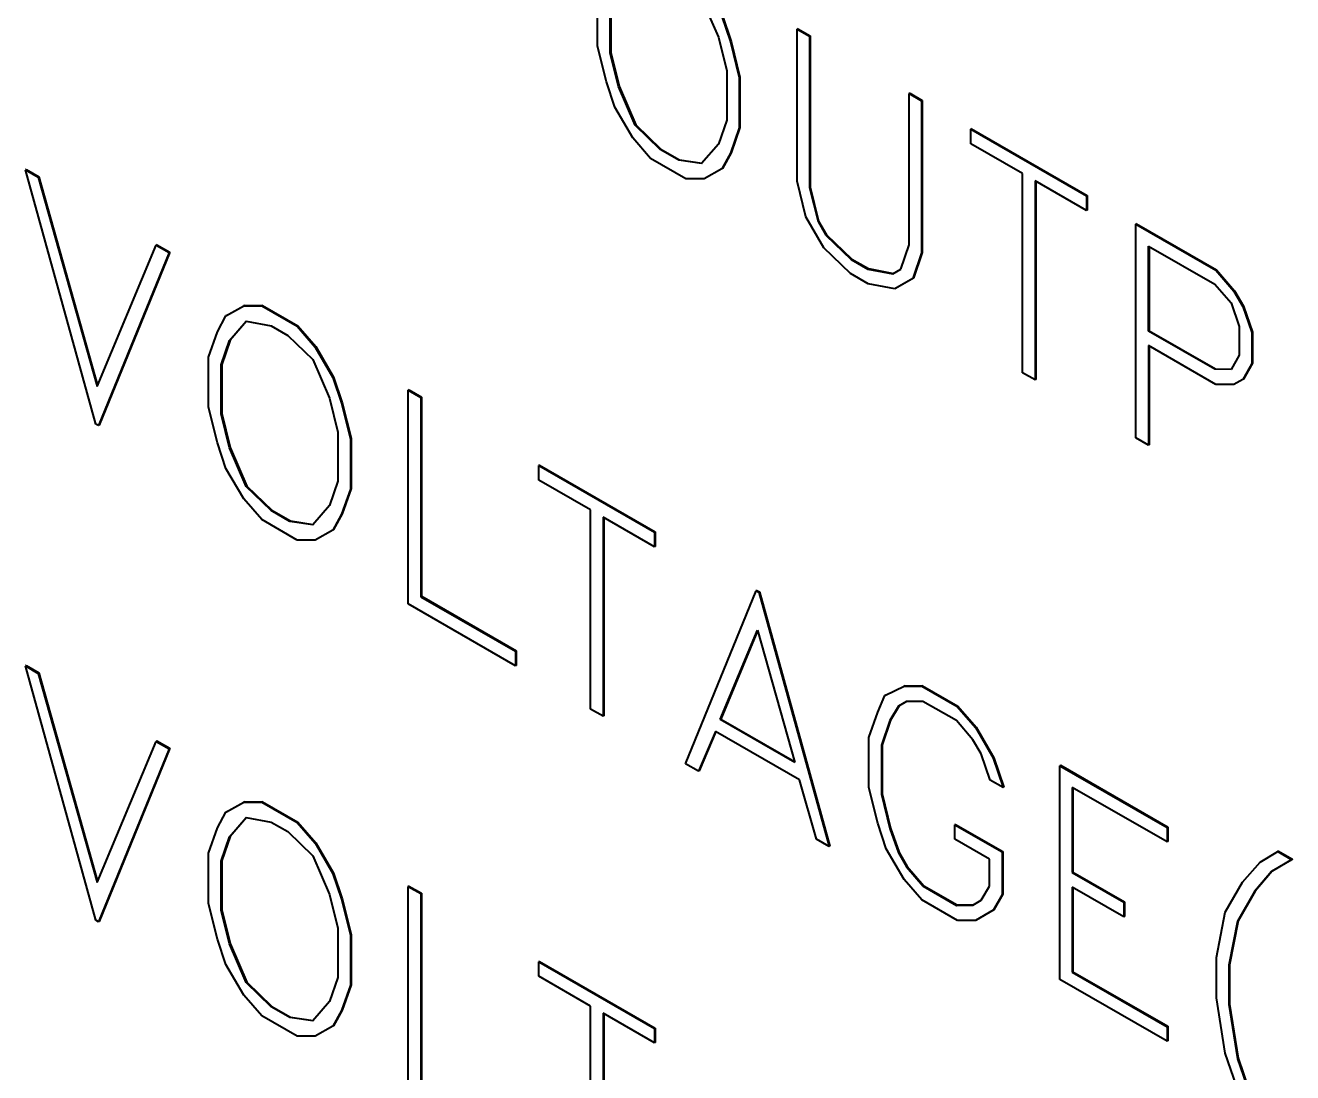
# Model space of a CAD drawing. Header units: millimetres. Extents: x 0 to 5945, y 0 to 4205.
# Drawn here: x 4573.32 to 4582.96, y 3124.54 to 3132.5 of the extents above; entities that cross this region are included whole.
import ezdxf

# ---------------------------------------------------------------- set-up
doc = ezdxf.new("R2010")
doc.units = ezdxf.units.MM
doc.header["$LTSCALE"] = 5
doc.layers.add('가시적인 것(ISO)', color=3, linetype='Continuous', lineweight=40)

msp = doc.modelspace()

# ---------------------------------------------------------------- linework, layer by layer
at = {"layer": '가시적인 것(ISO)'}
for p, q in [((4577.6743, 3132.3448), (4577.6743, 3132.7272)), ((4577.7698, 3132.2943), (4577.7698, 3132.6677)), ((4577.7748, 3132.6706), (4577.7748, 3132.2972)), ((4578.4666, 3132.7078), (4578.5947, 3132.4133)), ((4578.6196, 3132.5713), (4578.6849, 3132.3765)), ((4578.6246, 3132.5742), (4578.69, 3132.3794)), ((4579.1972, 3132.4773), (4579.1922, 3132.4744)), ((4579.1922, 3132.4744), (4579.2876, 3132.4194)), ((4579.1922, 3131.318), (4579.1922, 3132.4744)), ((4579.1972, 3132.4773), (4579.2927, 3132.4223)), ((4577.7423, 3132.0743), (4577.6743, 3132.3448)), ((4578.5947, 3132.4133), (4578.6575, 3132.1565)), ((4578.69, 3132.3794), (4578.6849, 3132.3765)), ((4578.6849, 3132.3765), (4578.7529, 3132.1061)), ((4578.69, 3132.3794), (4578.758, 3132.109)), ((4579.2927, 3132.4223), (4579.2876, 3132.4194)), ((4579.2876, 3132.4194), (4579.2876, 3131.2691)), ((4579.2927, 3132.4223), (4579.2927, 3131.272)), ((4577.7748, 3132.2972), (4577.7698, 3132.2943)), ((4577.8338, 3132.0368), (4577.7698, 3132.2943)), ((4577.7748, 3132.2972), (4577.8389, 3132.0397)), ((4578.6575, 3132.1565), (4578.6575, 3131.7831)), ((4577.8064, 3131.8802), (4577.7423, 3132.0743)), ((4578.758, 3132.109), (4578.7529, 3132.1061)), ((4578.7529, 3132.1061), (4578.7529, 3131.7236)), ((4578.758, 3132.109), (4578.758, 3131.7265)), ((4577.8389, 3132.0397), (4577.8338, 3132.0368)), ((4577.9606, 3131.743), (4577.8338, 3132.0368)), ((4577.8389, 3132.0397), (4577.9657, 3131.7459)), ((4580.0496, 3131.9864), (4580.0446, 3131.9835)), ((4580.0446, 3131.9835), (4580.14, 3131.9285)), ((4580.0446, 3130.8332), (4580.0446, 3131.9835)), ((4580.0496, 3131.9864), (4580.1451, 3131.9314)), ((4577.9423, 3131.6478), (4577.8064, 3131.8802)), ((4580.1451, 3131.9314), (4580.14, 3131.9285)), ((4580.14, 3131.9285), (4580.14, 3130.7722)), ((4580.1451, 3131.9314), (4580.1451, 3130.7751)), ((4578.6575, 3131.7831), (4578.5947, 3131.5986)), ((4577.9657, 3131.7459), (4577.9606, 3131.743)), ((4578.1502, 3131.5598), (4577.9606, 3131.743)), ((4577.9657, 3131.7459), (4578.1553, 3131.5627)), ((4578.7529, 3131.7236), (4578.6849, 3131.5315)), ((4578.758, 3131.7265), (4578.69, 3131.5344)), ((4578.758, 3131.7265), (4578.7529, 3131.7236)), ((4580.5203, 3131.7154), (4580.5153, 3131.7125)), ((4580.5153, 3131.7125), (4581.3951, 3131.2058)), ((4580.5153, 3131.6021), (4580.5153, 3131.7125)), ((4580.5203, 3131.7154), (4581.4002, 3131.2087)), ((4578.0783, 3131.4909), (4577.9423, 3131.6478)), ((4578.5947, 3131.5986), (4578.4666, 3131.4517)), ((4580.9075, 3131.3763), (4580.5153, 3131.6021)), ((4578.3476, 3131.3358), (4578.0783, 3131.4909)), ((4578.1553, 3131.5627), (4578.1502, 3131.5598)), ((4578.2927, 3131.4777), (4578.1502, 3131.5598)), ((4578.1553, 3131.5627), (4578.2978, 3131.4806)), ((4578.2978, 3131.4806), (4578.2927, 3131.4777)), ((4578.4666, 3131.4517), (4578.2927, 3131.4777)), ((4578.2978, 3131.4806), (4578.4694, 3131.4549)), ((4578.6849, 3131.5315), (4578.6196, 3131.412)), ((4578.69, 3131.5344), (4578.6246, 3131.4149)), ((4578.69, 3131.5344), (4578.6849, 3131.5315)), ((4573.3278, 3131.4079), (4573.3227, 3131.405)), ((4573.3227, 3131.405), (4573.4208, 3131.3485)), ((4573.8601, 3129.4706), (4573.3227, 3131.405)), ((4573.3278, 3131.4079), (4573.4258, 3131.3514)), ((4578.6196, 3131.412), (4578.4849, 3131.3353)), ((4578.6246, 3131.4149), (4578.6196, 3131.412)), ((4580.9075, 3129.8617), (4580.9075, 3131.3763)), ((4573.4258, 3131.3514), (4573.4208, 3131.3485)), ((4573.4208, 3131.3485), (4573.8692, 3129.7571)), ((4573.4258, 3131.3514), (4573.8727, 3129.7655)), ((4578.4849, 3131.3353), (4578.3476, 3131.3358)), ((4579.2589, 3131.0468), (4579.1922, 3131.318)), ((4581.3951, 3131.0954), (4581.0029, 3131.3213)), ((4581.0029, 3131.3213), (4581.0029, 3129.8067)), ((4581.008, 3131.3184), (4581.008, 3129.8096)), ((4579.2927, 3131.272), (4579.2876, 3131.2691)), ((4579.2876, 3131.2691), (4579.3517, 3131.0115)), ((4579.2927, 3131.272), (4579.3567, 3131.0144)), ((4581.4002, 3131.2087), (4581.3951, 3131.2058)), ((4581.3951, 3131.2058), (4581.3951, 3131.0954)), ((4581.4002, 3131.2087), (4581.4002, 3131.0983)), ((4581.4002, 3131.0983), (4581.3951, 3131.0954)), ((4579.3961, 3130.8106), (4579.2589, 3131.0468)), ((4579.3567, 3131.0144), (4579.3517, 3131.0115)), ((4579.3517, 3131.0115), (4579.4105, 3130.9081)), ((4579.3567, 3131.0144), (4579.4156, 3130.911)), ((4581.7741, 3130.9934), (4581.769, 3130.9905)), ((4581.769, 3130.9905), (4582.377, 3130.6404)), ((4581.769, 3129.3655), (4581.769, 3130.9905)), ((4581.7741, 3130.9934), (4582.382, 3130.6433)), ((4579.4156, 3130.911), (4579.4105, 3130.9081)), ((4579.4105, 3130.9081), (4579.6027, 3130.7234)), ((4579.4156, 3130.911), (4579.6078, 3130.7263)), ((4573.8692, 3129.7571), (4574.319, 3130.8313)), ((4574.324, 3130.8342), (4574.319, 3130.8313)), ((4574.319, 3130.8313), (4574.4157, 3130.7756)), ((4574.324, 3130.8342), (4574.4208, 3130.7785)), ((4579.5988, 3130.6153), (4579.3961, 3130.8106)), ((4579.9805, 3130.6494), (4580.0446, 3130.8332)), ((4581.8645, 3130.8252), (4582.3691, 3130.5345)), ((4581.8645, 3130.1782), (4581.8645, 3130.8252)), ((4581.8695, 3130.8222), (4581.8695, 3130.1811)), ((4574.4157, 3130.7756), (4573.8797, 3129.4593)), ((4574.4208, 3130.7785), (4573.8847, 3129.4622)), ((4574.4208, 3130.7785), (4574.4157, 3130.7756)), ((4579.6078, 3130.7263), (4579.6027, 3130.7234)), ((4579.6027, 3130.7234), (4579.7295, 3130.6503)), ((4579.6078, 3130.7263), (4579.7346, 3130.6532)), ((4580.14, 3130.7722), (4580.0721, 3130.5785)), ((4580.1451, 3130.7751), (4580.0771, 3130.5815)), ((4580.1451, 3130.7751), (4580.14, 3130.7722)), ((4579.7334, 3130.5377), (4579.5988, 3130.6153)), ((4579.7346, 3130.6532), (4579.7295, 3130.6503)), ((4579.7295, 3130.6503), (4579.9204, 3130.6145)), ((4579.7346, 3130.6532), (4579.9254, 3130.6174)), ((4579.9204, 3130.6145), (4579.9805, 3130.6494)), ((4582.382, 3130.6433), (4582.377, 3130.6404)), ((4582.377, 3130.6404), (4582.5142, 3130.4827)), ((4582.382, 3130.6433), (4582.5193, 3130.4856)), ((4579.9361, 3130.4996), (4579.7334, 3130.5377)), ((4580.0721, 3130.5785), (4579.9361, 3130.4996)), ((4580.0771, 3130.5815), (4579.9411, 3130.5025)), ((4580.0771, 3130.5815), (4580.0721, 3130.5785)), ((4582.3691, 3130.5345), (4582.4933, 3130.392)), ((4579.9411, 3130.5025), (4579.9361, 3130.4996)), ((4582.5193, 3130.4856), (4582.5142, 3130.4827)), ((4582.5142, 3130.4827), (4582.5835, 3130.3642)), ((4582.5193, 3130.4856), (4582.5886, 3130.3671)), ((4574.8485, 3130.2936), (4574.9844, 3130.3695)), ((4574.8535, 3130.2965), (4574.9895, 3130.3724)), ((4574.9895, 3130.3724), (4574.9844, 3130.3695)), ((4574.9844, 3130.3695), (4575.1204, 3130.3698)), ((4574.9895, 3130.3724), (4575.1254, 3130.3727)), ((4575.1254, 3130.3727), (4575.1204, 3130.3698)), ((4575.1204, 3130.3698), (4575.3897, 3130.2147)), ((4575.1254, 3130.3727), (4575.3948, 3130.2176)), ((4582.4933, 3130.392), (4582.5548, 3130.213)), ((4582.5886, 3130.3671), (4582.5835, 3130.3642)), ((4582.5835, 3130.3642), (4582.6502, 3130.1671)), ((4582.5886, 3130.3671), (4582.6553, 3130.17)), ((4574.7844, 3130.1733), (4574.8485, 3130.2936)), ((4574.8535, 3130.2965), (4574.8485, 3130.2936)), ((4574.8759, 3130.1055), (4575.0027, 3130.2531)), ((4575.0049, 3130.2527), (4574.881, 3130.1084)), ((4575.0027, 3130.2531), (4575.1923, 3130.218)), ((4575.1923, 3130.218), (4575.3191, 3130.145)), ((4575.3948, 3130.2176), (4575.3897, 3130.2147)), ((4575.3897, 3130.2147), (4575.527, 3130.0571)), ((4575.3948, 3130.2176), (4575.532, 3130.06)), ((4574.7164, 3129.9812), (4574.7844, 3130.1733)), ((4575.3191, 3130.145), (4575.5087, 3129.9618)), ((4581.8695, 3130.1811), (4581.8645, 3130.1782)), ((4582.3691, 3129.8876), (4581.8645, 3130.1782)), ((4581.8695, 3130.1811), (4582.3742, 3129.8905)), ((4582.5548, 3130.213), (4582.5548, 3129.9953)), ((4582.6553, 3130.17), (4582.6502, 3130.1671)), ((4582.6502, 3130.1671), (4582.6502, 3129.9313)), ((4582.6553, 3130.17), (4582.6553, 3129.9342)), ((4574.8118, 3129.9217), (4574.8759, 3130.1055)), ((4574.881, 3130.1084), (4574.8169, 3129.9246)), ((4574.881, 3130.1084), (4574.8759, 3130.1055)), ((4575.532, 3130.06), (4575.527, 3130.0571)), ((4575.527, 3130.0571), (4575.6616, 3129.8253)), ((4575.532, 3130.06), (4575.6667, 3129.8282)), ((4581.8645, 3130.0679), (4581.8645, 3129.3106)), ((4582.377, 3129.7727), (4581.8645, 3130.0679)), ((4581.8695, 3130.0649), (4581.8695, 3129.3135)), ((4574.7164, 3129.5987), (4574.7164, 3129.9812)), ((4575.5087, 3129.9618), (4575.6368, 3129.6673)), ((4582.5548, 3129.9953), (4582.4933, 3129.8871)), ((4582.6502, 3129.9313), (4582.5835, 3129.811)), ((4582.6553, 3129.9342), (4582.5886, 3129.8139)), ((4582.6553, 3129.9342), (4582.6502, 3129.9313)), ((4574.8169, 3129.9246), (4574.8118, 3129.9217)), ((4574.8118, 3129.5483), (4574.8118, 3129.9217)), ((4574.8169, 3129.9246), (4574.8169, 3129.5512)), ((4581.0029, 3129.8067), (4580.9075, 3129.8617)), ((4582.3742, 3129.8905), (4582.3691, 3129.8876)), ((4582.4933, 3129.8871), (4582.3691, 3129.8876)), ((4582.3742, 3129.8905), (4582.495, 3129.89)), ((4575.6667, 3129.8282), (4575.6616, 3129.8253)), ((4575.6616, 3129.8253), (4575.727, 3129.6305)), ((4575.6667, 3129.8282), (4575.7321, 3129.6334)), ((4581.008, 3129.8096), (4581.0029, 3129.8067)), ((4582.5142, 3129.7723), (4582.377, 3129.7727)), ((4582.5835, 3129.811), (4582.5142, 3129.7723)), ((4582.5886, 3129.8139), (4582.5835, 3129.811)), ((4575.6368, 3129.6673), (4575.6996, 3129.4105)), ((4576.2393, 3129.7313), (4576.2343, 3129.7284)), ((4576.2343, 3129.7284), (4576.3297, 3129.6734)), ((4576.2343, 3128.1034), (4576.2343, 3129.7284)), ((4576.2393, 3129.7313), (4576.3348, 3129.6763)), ((4576.3348, 3129.6763), (4576.3297, 3129.6734)), ((4576.3297, 3129.6734), (4576.3297, 3128.1588)), ((4576.3348, 3129.6763), (4576.3348, 3128.1617)), ((4574.7844, 3129.3283), (4574.7164, 3129.5987)), ((4574.8169, 3129.5512), (4574.8118, 3129.5483)), ((4574.8759, 3129.2907), (4574.8118, 3129.5483)), ((4574.8169, 3129.5512), (4574.881, 3129.2937)), ((4575.7321, 3129.6334), (4575.727, 3129.6305)), ((4575.727, 3129.6305), (4575.795, 3129.3601)), ((4575.7321, 3129.6334), (4575.8, 3129.363)), ((4573.8797, 3129.4593), (4573.8601, 3129.4706)), ((4573.8847, 3129.4622), (4573.8797, 3129.4593)), ((4575.6996, 3129.4105), (4575.6996, 3129.0371)), ((4575.8, 3129.363), (4575.795, 3129.3601)), ((4575.795, 3129.3601), (4575.795, 3128.9776)), ((4575.8, 3129.363), (4575.8, 3128.9805)), ((4581.8645, 3129.3106), (4581.769, 3129.3655)), ((4574.8485, 3129.1342), (4574.7844, 3129.3283)), ((4574.881, 3129.2937), (4574.8759, 3129.2907)), ((4575.0027, 3128.997), (4574.8759, 3129.2907)), ((4574.881, 3129.2937), (4575.0078, 3128.9999)), ((4581.8695, 3129.3135), (4581.8645, 3129.3106)), ((4577.2342, 3129.1583), (4577.2292, 3129.1554)), ((4577.2292, 3129.1554), (4578.1091, 3128.6487)), ((4577.2292, 3129.0451), (4577.2292, 3129.1554)), ((4577.2342, 3129.1583), (4578.1141, 3128.6516)), ((4574.9844, 3128.9018), (4574.8485, 3129.1342)), ((4575.0078, 3128.9999), (4575.0027, 3128.997)), ((4575.1923, 3128.8138), (4575.0027, 3128.997)), ((4575.0078, 3128.9999), (4575.1973, 3128.8167)), ((4575.6996, 3129.0371), (4575.6368, 3128.8526)), ((4575.795, 3128.9776), (4575.727, 3128.7855)), ((4575.8, 3128.9805), (4575.7321, 3128.7884)), ((4575.8, 3128.9805), (4575.795, 3128.9776)), ((4577.6214, 3128.8192), (4577.2292, 3129.0451)), ((4575.1204, 3128.7449), (4574.9844, 3128.9018)), ((4575.1973, 3128.8167), (4575.1923, 3128.8138)), ((4575.3348, 3128.7317), (4575.1923, 3128.8138)), ((4575.1973, 3128.8167), (4575.3398, 3128.7346)), ((4575.6368, 3128.8526), (4575.5087, 3128.7057)), ((4575.727, 3128.7855), (4575.6616, 3128.6659)), ((4575.7321, 3128.7884), (4575.6667, 3128.6689)), ((4575.7321, 3128.7884), (4575.727, 3128.7855)), ((4577.6214, 3127.3046), (4577.6214, 3128.8192)), ((4575.3897, 3128.5898), (4575.1204, 3128.7449)), ((4575.3398, 3128.7346), (4575.3348, 3128.7317)), ((4575.5087, 3128.7057), (4575.3348, 3128.7317)), ((4575.3398, 3128.7346), (4575.5115, 3128.7089)), ((4578.1091, 3128.5384), (4577.7168, 3128.7643)), ((4577.7168, 3128.7643), (4577.7168, 3127.2497)), ((4577.7219, 3128.7613), (4577.7219, 3127.2526)), ((4575.527, 3128.5893), (4575.3897, 3128.5898)), ((4575.6616, 3128.6659), (4575.527, 3128.5893)), ((4575.6667, 3128.6689), (4575.6616, 3128.6659)), ((4578.1141, 3128.6516), (4578.1091, 3128.6487)), ((4578.1091, 3128.6487), (4578.1091, 3128.5384)), ((4578.1141, 3128.6516), (4578.1141, 3128.5413)), ((4578.1141, 3128.5413), (4578.1091, 3128.5384)), ((4578.3444, 3126.8883), (4578.8817, 3128.2038)), ((4578.8868, 3128.2067), (4578.8817, 3128.2038)), ((4578.8817, 3128.2038), (4578.9013, 3128.1925)), ((4578.8868, 3128.2067), (4578.9064, 3128.1954)), ((4578.9064, 3128.1954), (4578.9013, 3128.1925)), ((4578.9013, 3128.1925), (4579.4374, 3126.2589)), ((4578.9064, 3128.1954), (4579.4424, 3126.2618)), ((4577.0501, 3127.6336), (4576.2343, 3128.1034)), ((4576.3348, 3128.1617), (4576.3297, 3128.1588)), ((4576.3297, 3128.1588), (4577.0501, 3127.744)), ((4576.3348, 3128.1617), (4577.0551, 3127.7469)), ((4578.6072, 3127.2252), (4578.8909, 3127.9053)), ((4578.8909, 3127.9053), (4579.1746, 3126.8984)), ((4578.8924, 3127.8998), (4578.6122, 3127.2281)), ((4577.0551, 3127.7469), (4577.0501, 3127.744)), ((4577.0501, 3127.744), (4577.0501, 3127.6336)), ((4577.0551, 3127.7469), (4577.0551, 3127.6365)), ((4573.3278, 3127.6356), (4573.3227, 3127.6327)), ((4573.3227, 3127.6327), (4573.4208, 3127.5762)), ((4573.8601, 3125.6983), (4573.3227, 3127.6327)), ((4573.3278, 3127.6356), (4573.4258, 3127.5792)), ((4577.0551, 3127.6365), (4577.0501, 3127.6336)), ((4573.4258, 3127.5792), (4573.4208, 3127.5762)), ((4573.4208, 3127.5762), (4573.8692, 3125.9848)), ((4573.4258, 3127.5792), (4573.8727, 3125.9932)), ((4579.8596, 3127.4079), (4580.0061, 3127.4777)), ((4579.8647, 3127.4108), (4580.0111, 3127.4806)), ((4580.0111, 3127.4806), (4580.0061, 3127.4777)), ((4580.0061, 3127.4777), (4580.142, 3127.478)), ((4580.0111, 3127.4806), (4580.1471, 3127.4809)), ((4580.1471, 3127.4809), (4580.142, 3127.478)), ((4580.142, 3127.478), (4580.4114, 3127.3229)), ((4580.1471, 3127.4809), (4580.4164, 3127.3258)), ((4579.806, 3127.2815), (4579.8596, 3127.4079)), ((4579.8647, 3127.4108), (4579.8596, 3127.4079)), ((4579.9629, 3127.3257), (4579.8976, 3127.2167)), ((4579.968, 3127.3286), (4579.9026, 3127.2196)), ((4580.0244, 3127.3614), (4579.9629, 3127.3257)), ((4579.968, 3127.3286), (4579.9629, 3127.3257)), ((4580.0244, 3127.3614), (4579.968, 3127.3286)), ((4580.1499, 3127.3632), (4580.0244, 3127.3614)), ((4580.4048, 3127.2164), (4580.1499, 3127.3632)), ((4580.4164, 3127.3258), (4580.4114, 3127.3229)), ((4580.4114, 3127.3229), (4580.5486, 3127.1653)), ((4580.4164, 3127.3258), (4580.5537, 3127.1682)), ((4577.7168, 3127.2497), (4577.6214, 3127.3046)), ((4577.7219, 3127.2526), (4577.7168, 3127.2497)), ((4578.6122, 3127.2281), (4578.6072, 3127.2252)), ((4578.6122, 3127.2281), (4579.1726, 3126.9054)), ((4579.7381, 3127.0894), (4579.806, 3127.2815)), ((4578.5719, 3127.1352), (4578.4424, 3126.8318)), ((4578.5749, 3127.1334), (4578.4475, 3126.8347)), ((4579.2112, 3126.767), (4578.5719, 3127.1352)), ((4579.1746, 3126.8984), (4578.6072, 3127.2252)), ((4579.8976, 3127.2167), (4579.8335, 3127.0299)), ((4579.9026, 3127.2196), (4579.8385, 3127.0328)), ((4579.9026, 3127.2196), (4579.8976, 3127.2167)), ((4580.529, 3127.0708), (4580.4048, 3127.2164)), ((4580.5537, 3127.1682), (4580.5486, 3127.1653)), ((4580.5486, 3127.1653), (4580.6833, 3126.932)), ((4580.5537, 3127.1682), (4580.6883, 3126.9349)), ((4573.8692, 3125.9848), (4574.319, 3127.059)), ((4574.324, 3127.0619), (4574.319, 3127.059)), ((4574.319, 3127.059), (4574.4157, 3127.0033)), ((4574.324, 3127.0619), (4574.4208, 3127.0062)), ((4579.7381, 3126.707), (4579.7381, 3127.0894)), ((4580.5918, 3126.9636), (4580.529, 3127.0708)), ((4574.4157, 3127.0033), (4573.8797, 3125.687)), ((4574.4208, 3127.0062), (4573.8847, 3125.69)), ((4574.4208, 3127.0062), (4574.4157, 3127.0033)), ((4579.8385, 3127.0328), (4579.8335, 3127.0299)), ((4579.8335, 3127.0299), (4579.8335, 3126.6565)), ((4579.8385, 3127.0328), (4579.8385, 3126.6595)), ((4580.6611, 3126.765), (4580.5918, 3126.9636)), ((4578.4424, 3126.8318), (4578.3444, 3126.8883)), ((4580.6883, 3126.9349), (4580.6833, 3126.932)), ((4580.6833, 3126.932), (4580.7604, 3126.7077)), ((4580.6883, 3126.9349), (4580.7655, 3126.7107)), ((4581.1956, 3126.8771), (4581.1906, 3126.8742)), ((4581.1906, 3126.8742), (4582.0064, 3126.4044)), ((4581.1906, 3125.2493), (4581.1906, 3126.8742)), ((4581.1956, 3126.8771), (4582.0114, 3126.4073)), ((4578.4475, 3126.8347), (4578.4424, 3126.8318)), ((4579.3406, 3126.3146), (4579.2112, 3126.767)), ((4580.7604, 3126.7077), (4580.6611, 3126.765)), ((4579.806, 3126.4366), (4579.7381, 3126.707)), ((4579.8385, 3126.6595), (4579.8335, 3126.6565)), ((4579.8335, 3126.6565), (4579.8976, 3126.3959)), ((4579.8385, 3126.6595), (4579.9026, 3126.3989)), ((4580.7655, 3126.7107), (4580.7604, 3126.7077)), ((4581.286, 3126.7089), (4581.286, 3126.062)), ((4582.0064, 3126.2941), (4581.286, 3126.7089)), ((4581.291, 3126.706), (4581.291, 3126.0649)), ((4574.8485, 3126.5213), (4574.9844, 3126.5972)), ((4574.8535, 3126.5242), (4574.9895, 3126.6001)), ((4574.9895, 3126.6001), (4574.9844, 3126.5972)), ((4574.9844, 3126.5972), (4575.1204, 3126.5975)), ((4574.9895, 3126.6001), (4575.1254, 3126.6004)), ((4575.1254, 3126.6004), (4575.1204, 3126.5975)), ((4575.1204, 3126.5975), (4575.3897, 3126.4424)), ((4575.1254, 3126.6004), (4575.3948, 3126.4453)), ((4574.7844, 3126.401), (4574.8485, 3126.5213)), ((4574.8535, 3126.5242), (4574.8485, 3126.5213)), ((4574.8759, 3126.3332), (4575.0027, 3126.4809)), ((4575.0049, 3126.4805), (4574.881, 3126.3361)), ((4575.0027, 3126.4809), (4575.1923, 3126.4458)), ((4574.7164, 3126.2089), (4574.7844, 3126.401)), ((4575.1923, 3126.4458), (4575.3191, 3126.3727)), ((4575.3191, 3126.3727), (4575.5087, 3126.1895)), ((4575.3948, 3126.4453), (4575.3897, 3126.4424)), ((4575.3897, 3126.4424), (4575.527, 3126.2848)), ((4575.3948, 3126.4453), (4575.532, 3126.2877)), ((4579.8701, 3126.2425), (4579.806, 3126.4366)), ((4579.9026, 3126.3989), (4579.8976, 3126.3959)), ((4579.8976, 3126.3959), (4579.9629, 3126.2117)), ((4579.9026, 3126.3989), (4579.968, 3126.2146)), ((4580.3981, 3126.4279), (4580.3931, 3126.425)), ((4580.3931, 3126.425), (4580.7513, 3126.2187)), ((4580.3931, 3126.3147), (4580.3931, 3126.425)), ((4580.3981, 3126.4279), (4580.7563, 3126.2216)), ((4582.0114, 3126.4073), (4582.0064, 3126.4044)), ((4582.0064, 3126.4044), (4582.0064, 3126.2941)), ((4582.0114, 3126.4073), (4582.0114, 3126.297)), ((4574.8118, 3126.1494), (4574.8759, 3126.3332)), ((4574.881, 3126.3361), (4574.8169, 3126.1523)), ((4574.881, 3126.3361), (4574.8759, 3126.3332)), ((4575.532, 3126.2877), (4575.527, 3126.2848)), ((4575.527, 3126.2848), (4575.6616, 3126.053)), ((4575.532, 3126.2877), (4575.6667, 3126.056)), ((4579.4374, 3126.2589), (4579.3406, 3126.3146)), ((4580.6558, 3126.1633), (4580.3931, 3126.3147)), ((4582.0114, 3126.297), (4582.0064, 3126.2941)), ((4574.7164, 3125.8265), (4574.7164, 3126.2089)), ((4575.5087, 3126.1895), (4575.6368, 3125.895)), ((4579.4424, 3126.2618), (4579.4374, 3126.2589)), ((4580.0061, 3126.01), (4579.8701, 3126.2425)), ((4579.968, 3126.2146), (4579.9629, 3126.2117)), ((4579.9629, 3126.2117), (4580.0244, 3126.1052)), ((4579.968, 3126.2146), (4580.0294, 3126.1082)), ((4580.7563, 3126.2216), (4580.7513, 3126.2187)), ((4580.7513, 3126.2187), (4580.7513, 3125.8937)), ((4580.7563, 3126.2216), (4580.7563, 3125.8966)), ((4582.7137, 3126.1407), (4582.8496, 3126.2211)), ((4582.8547, 3126.2241), (4582.8496, 3126.2211)), ((4582.8496, 3126.2211), (4582.9568, 3126.1594)), ((4582.8547, 3126.2241), (4582.9619, 3126.1623)), ((4574.8169, 3126.1523), (4574.8118, 3126.1494)), ((4574.8118, 3125.776), (4574.8118, 3126.1494)), ((4574.8169, 3126.1523), (4574.8169, 3125.779)), ((4580.0294, 3126.1082), (4580.0244, 3126.1052)), ((4580.0244, 3126.1052), (4580.1512, 3125.9582)), ((4580.0294, 3126.1082), (4580.1562, 3125.9611)), ((4580.6558, 3125.9578), (4580.6558, 3126.1633)), ((4582.5803, 3125.9893), (4582.7137, 3126.1407)), ((4582.8063, 3126.072), (4582.6769, 3125.9213)), ((4582.9568, 3126.1594), (4582.8012, 3126.0691)), ((4582.8063, 3126.072), (4582.8012, 3126.0691)), ((4582.9619, 3126.1623), (4582.8063, 3126.072)), ((4582.9619, 3126.1623), (4582.9568, 3126.1594)), ((4575.6667, 3126.056), (4575.6616, 3126.053)), ((4575.6616, 3126.053), (4575.727, 3125.8582)), ((4575.6667, 3126.056), (4575.7321, 3125.8611)), ((4580.142, 3125.8531), (4580.0061, 3126.01)), ((4581.291, 3126.0649), (4581.286, 3126.062)), ((4581.286, 3126.062), (4581.6782, 3125.8361)), ((4581.291, 3126.0649), (4581.6833, 3125.839)), ((4582.4483, 3125.76), (4582.5803, 3125.9893)), ((4582.8012, 3126.0691), (4582.6718, 3125.9184)), ((4575.6368, 3125.895), (4575.6996, 3125.6382)), ((4576.2393, 3125.959), (4576.2343, 3125.9561)), ((4576.2343, 3125.9561), (4576.3297, 3125.9011)), ((4576.2343, 3124.3311), (4576.2343, 3125.9561)), ((4576.2393, 3125.959), (4576.3348, 3125.904)), ((4576.3348, 3125.904), (4576.3297, 3125.9011)), ((4576.3297, 3125.9011), (4576.3297, 3124.3865)), ((4576.3348, 3125.904), (4576.3348, 3124.3894)), ((4580.1562, 3125.9611), (4580.1512, 3125.9582)), ((4580.1512, 3125.9582), (4580.4048, 3125.8121)), ((4580.1562, 3125.9611), (4580.4099, 3125.815)), ((4580.5918, 3125.8511), (4580.6558, 3125.9578)), ((4580.7513, 3125.8937), (4580.6833, 3125.7757)), ((4580.7563, 3125.8966), (4580.6883, 3125.7786)), ((4580.7563, 3125.8966), (4580.7513, 3125.8937)), ((4581.286, 3125.9516), (4581.286, 3125.3047)), ((4581.6782, 3125.7258), (4581.286, 3125.9516)), ((4581.291, 3125.9487), (4581.291, 3125.3076)), ((4582.6718, 3125.9184), (4582.5424, 3125.6922)), ((4582.6769, 3125.9213), (4582.5474, 3125.6951)), ((4582.6769, 3125.9213), (4582.6718, 3125.9184)), ((4574.7844, 3125.556), (4574.7164, 3125.8265)), ((4575.7321, 3125.8611), (4575.727, 3125.8582)), ((4575.727, 3125.8582), (4575.795, 3125.5878)), ((4575.7321, 3125.8611), (4575.8, 3125.5907)), ((4580.4127, 3125.6972), (4580.142, 3125.8531)), ((4580.4099, 3125.815), (4580.4048, 3125.8121)), ((4580.4048, 3125.8121), (4580.5303, 3125.8139)), ((4580.4099, 3125.815), (4580.5351, 3125.8168)), ((4580.5303, 3125.8139), (4580.5918, 3125.8511)), ((4581.6833, 3125.839), (4581.6782, 3125.8361)), ((4581.6782, 3125.8361), (4581.6782, 3125.7258)), ((4581.6833, 3125.839), (4581.6833, 3125.7287)), ((4573.8797, 3125.687), (4573.8601, 3125.6983)), ((4573.8847, 3125.69), (4573.8797, 3125.687)), ((4574.8169, 3125.779), (4574.8118, 3125.776)), ((4574.8759, 3125.5185), (4574.8118, 3125.776)), ((4574.8169, 3125.779), (4574.881, 3125.5214)), ((4580.5486, 3125.6975), (4580.4127, 3125.6972)), ((4580.6833, 3125.7757), (4580.5486, 3125.6975)), ((4580.5537, 3125.7004), (4580.5486, 3125.6975)), ((4580.6883, 3125.7786), (4580.5537, 3125.7004)), ((4580.6883, 3125.7786), (4580.6833, 3125.7757)), ((4581.6833, 3125.7287), (4581.6782, 3125.7258)), ((4582.3816, 3125.4159), (4582.4483, 3125.76)), ((4582.5424, 3125.6922), (4582.477, 3125.3564)), ((4582.5474, 3125.6951), (4582.4821, 3125.3594)), ((4582.5474, 3125.6951), (4582.5424, 3125.6922)), ((4575.6996, 3125.6382), (4575.6996, 3125.2648)), ((4575.8, 3125.5907), (4575.795, 3125.5878)), ((4575.795, 3125.5878), (4575.795, 3125.2054)), ((4575.8, 3125.5907), (4575.8, 3125.2083)), ((4574.8485, 3125.362), (4574.7844, 3125.556)), ((4574.881, 3125.5214), (4574.8759, 3125.5185)), ((4575.0027, 3125.2247), (4574.8759, 3125.5185)), ((4574.881, 3125.5214), (4575.0078, 3125.2277)), ((4582.3816, 3125.1091), (4582.3816, 3125.4159)), ((4574.9844, 3125.1295), (4574.8485, 3125.362)), ((4577.2342, 3125.386), (4577.2292, 3125.3831)), ((4577.2292, 3125.3831), (4578.1091, 3124.8765)), ((4577.2292, 3125.2728), (4577.2292, 3125.3831)), ((4577.2342, 3125.386), (4578.1141, 3124.8794)), ((4581.291, 3125.3076), (4581.286, 3125.3047)), ((4581.286, 3125.3047), (4582.0064, 3124.8898)), ((4581.291, 3125.3076), (4582.0114, 3124.8927)), ((4582.4821, 3125.3594), (4582.477, 3125.3564)), ((4582.477, 3125.3564), (4582.477, 3125.0572)), ((4582.4821, 3125.3594), (4582.4821, 3125.0601)), ((4575.0078, 3125.2277), (4575.0027, 3125.2247)), ((4575.1923, 3125.0415), (4575.0027, 3125.2247)), ((4575.0078, 3125.2277), (4575.1973, 3125.0444)), ((4575.6996, 3125.2648), (4575.6368, 3125.0803)), ((4575.795, 3125.2054), (4575.727, 3125.0132)), ((4575.8, 3125.2083), (4575.7321, 3125.0161)), ((4575.8, 3125.2083), (4575.795, 3125.2054)), ((4577.6214, 3125.0469), (4577.2292, 3125.2728)), ((4582.0064, 3124.7795), (4581.1906, 3125.2493)), ((4575.1204, 3124.9726), (4574.9844, 3125.1295)), ((4582.4483, 3124.6883), (4582.3816, 3125.1091)), ((4575.1973, 3125.0444), (4575.1923, 3125.0415)), ((4575.3348, 3124.9594), (4575.1923, 3125.0415)), ((4575.1973, 3125.0444), (4575.3398, 3124.9624)), ((4575.6368, 3125.0803), (4575.5087, 3124.9334)), ((4575.727, 3125.0132), (4575.6616, 3124.8937)), ((4575.7321, 3125.0161), (4575.6667, 3124.8966)), ((4575.7321, 3125.0161), (4575.727, 3125.0132)), ((4577.6214, 3123.5323), (4577.6214, 3125.0469)), ((4582.4821, 3125.0601), (4582.477, 3125.0572)), ((4582.477, 3125.0572), (4582.5424, 3124.6462)), ((4582.4821, 3125.0601), (4582.5474, 3124.6491)), ((4575.3897, 3124.8175), (4575.1204, 3124.9726)), ((4575.3398, 3124.9624), (4575.3348, 3124.9594)), ((4575.5087, 3124.9334), (4575.3348, 3124.9594)), ((4575.3398, 3124.9624), (4575.5115, 3124.9366)), ((4578.1091, 3124.7661), (4577.7168, 3124.992)), ((4577.7168, 3124.992), (4577.7168, 3123.4774)), ((4577.7219, 3124.9891), (4577.7219, 3123.4803)), ((4575.527, 3124.817), (4575.3897, 3124.8175)), ((4575.6616, 3124.8937), (4575.527, 3124.817)), ((4575.6667, 3124.8966), (4575.6616, 3124.8937)), ((4578.1141, 3124.8794), (4578.1091, 3124.8765)), ((4578.1091, 3124.8765), (4578.1091, 3124.7661)), ((4578.1141, 3124.8794), (4578.1141, 3124.769)), ((4582.0114, 3124.8927), (4582.0064, 3124.8898)), ((4582.0064, 3124.8898), (4582.0064, 3124.7795)), ((4582.0114, 3124.8927), (4582.0114, 3124.7824)), ((4578.1141, 3124.769), (4578.1091, 3124.7661)), ((4582.0114, 3124.7824), (4582.0064, 3124.7795)), ((4582.5803, 3124.3069), (4582.4483, 3124.6883)), ((4582.5474, 3124.6491), (4582.5424, 3124.6462)), ((4582.5424, 3124.6462), (4582.6718, 3124.2723)), ((4582.5474, 3124.6491), (4582.6769, 3124.2752))]:
    msp.add_line(p, q, dxfattribs=at)

doc.saveas('drawing.dxf')
